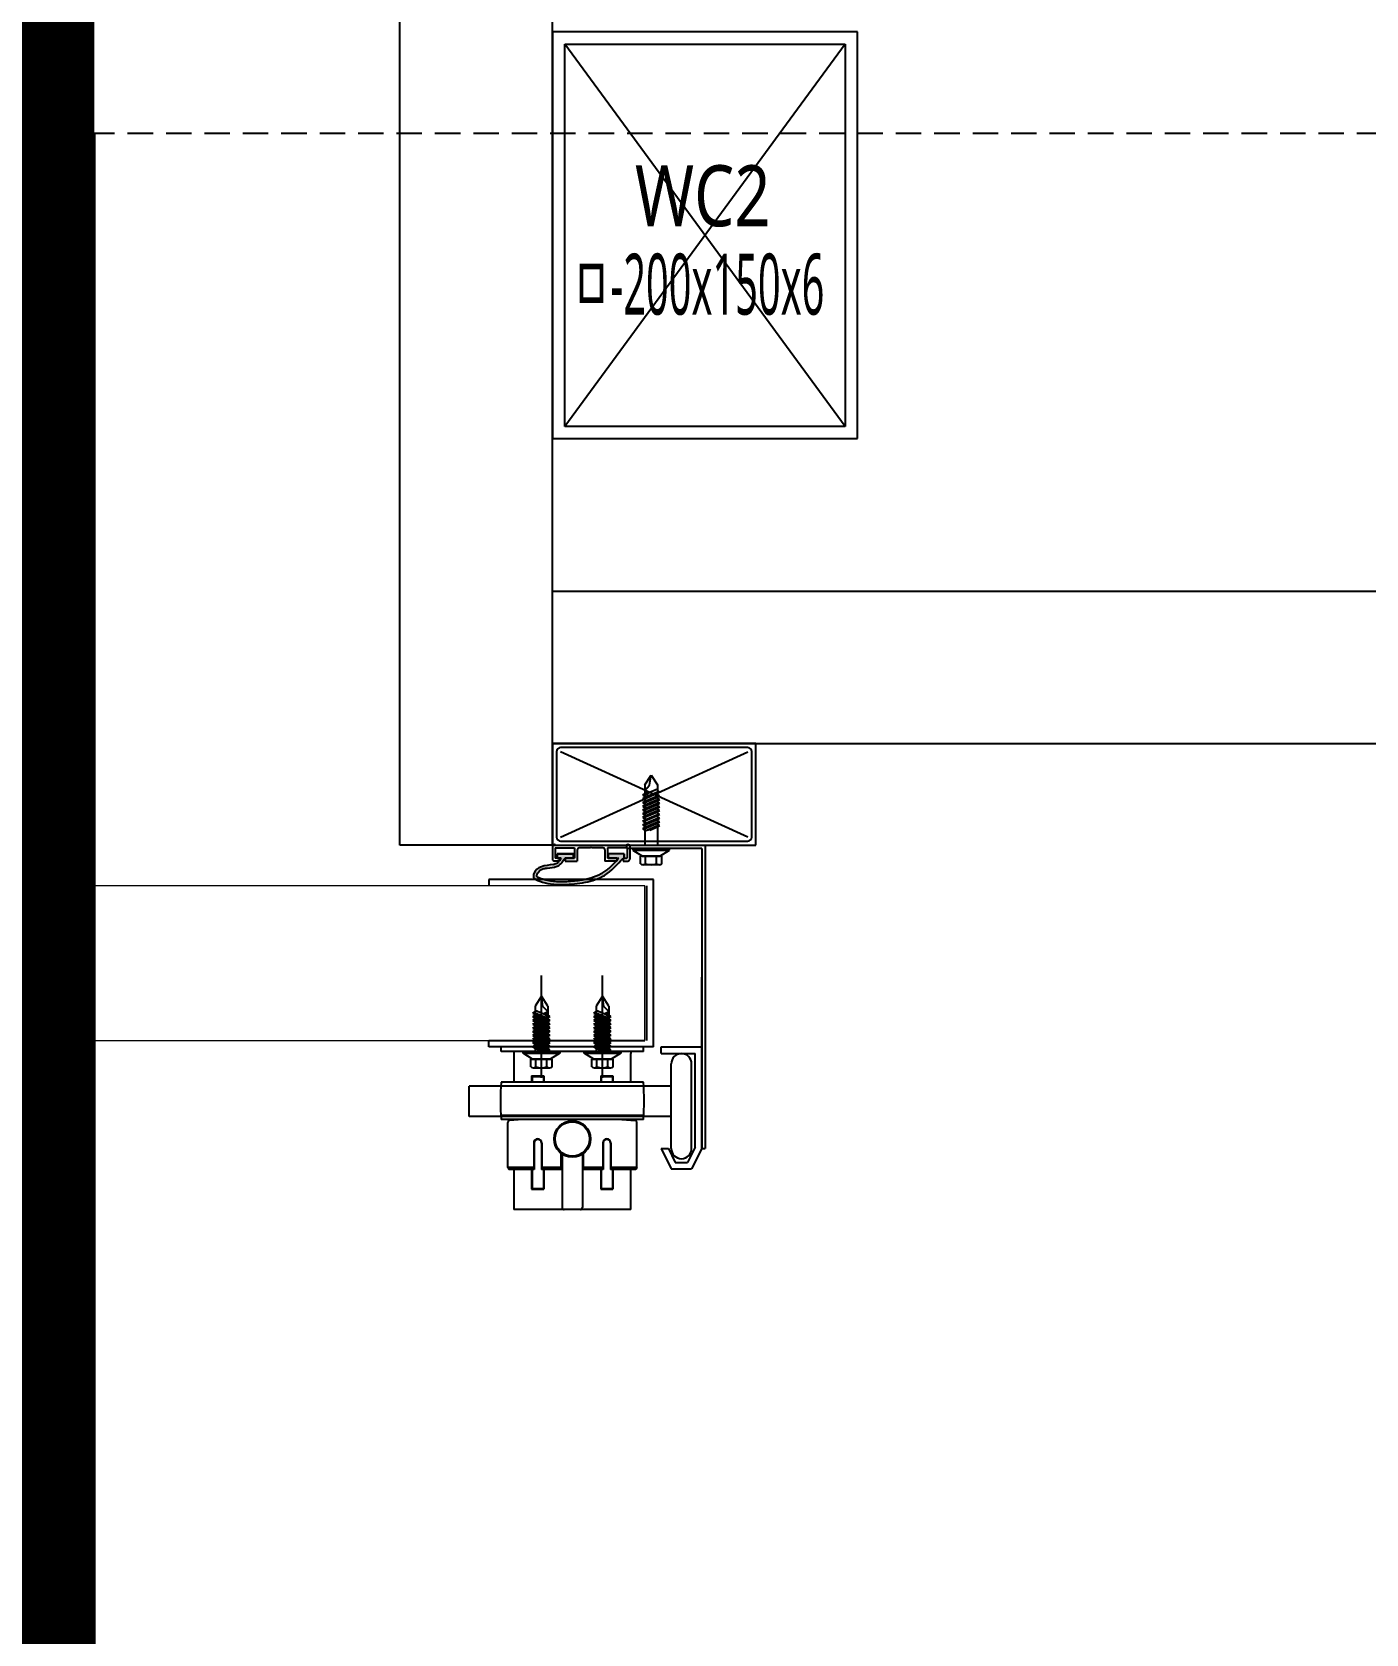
# Model space of a CAD drawing. Header units: millimetres. Extents: x 13515 to 183937, y -33900 to -660.
# Drawn here: x 119410.41 to 119420.67, y -19632.33 to -19620 of the extents above; entities that cross this region are included whole.
import ezdxf
from ezdxf.enums import TextEntityAlignment as Align

# ---------------------------------------------------------------- set-up
doc = ezdxf.new("R2010")
doc.units = ezdxf.units.MM
doc.header["$LTSCALE"] = 100
doc.header["$MEASUREMENT"] = 0
doc.header["$PDSIZE"] = -10
doc.linetypes.add('HIDDEN', pattern=[2, 1, -1])
doc.linetypes.add('HIDDEN2', pattern=[0.1875, 0.125, -0.0625])
doc.layers.get('0').update_dxf_attribs({"linetype": 'CONTINUOUS'})
doc.layers.get('Defpoints').update_dxf_attribs({"color": 171, "linetype": 'CONTINUOUS'})
for name, color, linetype in [('A0-000 XR 평면도$0$도크레벨러', 8, 'CONTINUOUS'), ('ELE9', 9, 'CONTINUOUS'), ('h COLUMN', 252, 'CONTINUOUS'), ('LED', 7, 'CONTINUOUS')]:
    doc.layers.add(name, color=color, linetype=linetype)
doc.styles.add('TE', font='malgun_0.ttf')

# ---------------------------------------------------------------- blocks, each defined once
blk = doc.blocks.new('*U142')
at = {"color": 0, "linetype": 'ByBlock'}
for p, q in [((100, 75), (-100, 75)), ((-100, 75), (-100, -75)), ((100, -75), (100, 75)), ((-94, 69), (94, 69)), ((-94, -69), (-94, 69)), ((94, 69), (94, -69)), ((94, -69), (-94, -69)), ((-100, -75), (100, -75))]:
    blk.add_line(p, q, dxfattribs=at)
at = {"layer": 'Defpoints'}
blk.add_point((0, 0), dxfattribs=at)
blk = doc.blocks.new('WC2')
at = {"layer": 'h COLUMN', "ltscale": 0.1}
for p, q in [((69, -94), (-69, 94)), ((69, 94), (-69, -94))]:
    blk.add_line(p, q, dxfattribs=at)
at = {"layer": 'h COLUMN', "ltscale": 0.1, "rotation": 90}
blk.add_blockref('*U142', (0, 0), dxfattribs=at)
at = {"layer": 'Defpoints', "style": 'TE'}
for s, width, p in [('WC2', 0.8, (-34.44, 19.44)), ('ㅁ-200x150x6', 0.5, (-65.31, -24.04))]:
    blk.add_text(s, height=30, dxfattribs=dict(at, width=width)).set_placement(p, align=Align.MIDDLE_LEFT)
blk = doc.blocks.new('지상1층 WC 배치')
at = {"ltscale": 10000}
blk.add_blockref('WC2', (67500, -26650), dxfattribs=at)
blk = doc.blocks.new('A0-000 XR 평면도$0$A$C38510432')
at = {"layer": 'A0-000 XR 평면도$0$도크레벨러', "ltscale": 0.1}
blk.add_lwpolyline([(0, 2000), (3000, 2000), (3000, 0), (0, 0)], close=True, dxfattribs=at)
blk = doc.blocks.new('FGHJ')
at = {"layer": 'ELE9'}
h = blk.add_hatch(color=256, dxfattribs=at)
h.dxf.hatch_style = 1
edge = h.paths.add_edge_path()
edge.add_line((37048726.37, 39990.04), (37048728.37, 39990.04))
edge.add_spline(control_points=[(37048728.37, 39990.04), (37048728.05, 39989.51), (37048727.73, 39988.98), (37048727.37, 39988.54)], knot_values=[0, 0, 0, 0, 1.802776, 1.802776, 1.802776, 1.802776], degree=3, periodic=0)
edge.add_line((37048727.37, 39988.54), (37048727.09, 39988.32))
edge.add_line((37048727.09, 39988.32), (37048726.62, 39987.6))
edge.add_line((37048726.62, 39987.6), (37048725.74, 39987.26))
edge.add_line((37048725.74, 39987.26), (37048724.48, 39986.85))
edge.add_spline(control_points=[(37048724.48, 39986.85), (37048720.29, 39986.36), (37048715.4, 39985.78), (37048714.4, 39979.84), (37048718.66, 39978.31), (37048723.27, 39977.14), (37048731.02, 39976.73), (37048736.65, 39977.58), (37048740.18, 39978.11)], knot_values=[0, 0, 0, 0, 10.510022, 12.30215, 15.888405, 21.408051, 27.790202, 38.523805, 38.523805, 38.523805, 38.523805], degree=3, periodic=0)
edge.add_spline(control_points=[(37048740.18, 39978.11), (37048740.2, 39978.11), (37048743.41, 39978.76), (37048750.94, 39981.1), (37048755.97, 39986.84), (37048758.77, 39990.04)], knot_values=[81.368069, 81.368069, 81.368069, 81.368069, 81.427954, 91.382666, 103.911951, 103.911951, 103.911951, 103.911951], degree=3, periodic=0)
edge.add_line((37048758.77, 39990.04), (37048759.37, 39990.04))
edge.add_line((37048759.37, 39990.04), (37048759.37, 39992.04))
edge.add_line((37048759.37, 39992.04), (37048751.37, 39992.04))
edge.add_line((37048751.37, 39992.04), (37048751.37, 39990.04))
edge.add_line((37048751.37, 39990.04), (37048756.77, 39990.04))
edge.add_spline(control_points=[(37048756.77, 39990.04), (37048756.44, 39989.66), (37048756.1, 39989.28), (37048755.77, 39988.91)], knot_values=[101.110526, 101.110526, 101.110526, 101.110526, 102.614786, 102.614786, 102.614786, 102.614786], degree=3, periodic=0)
edge.add_line((37048755.77, 39988.91), (37048755.77, 39988.54))
edge.add_line((37048755.77, 39988.54), (37048755.43, 39988.54))
edge.add_spline(control_points=[(37048755.43, 39988.54), (37048755.33, 39988.43), (37048755.23, 39988.32), (37048754.04, 39987.04), (37048752.93, 39985.92), (37048751.18, 39984.43), (37048750.58, 39983.96), (37048749.34, 39983.1), (37048748.71, 39982.7), (37048746.45, 39981.49), (37048744.7, 39980.83), (37048742.01, 39980.06), (37048741.11, 39979.83), (37048740.11, 39979.62), (37048740.01, 39979.6), (37048739.91, 39979.58)], knot_values=[81.408921, 81.408921, 81.408921, 81.408921, 81.846453, 81.846453, 86.724969, 86.724969, 89.164228, 89.164228, 91.603486, 91.603486, 97.394899, 97.394899, 100.290605, 100.290605, 100.605478, 100.605478, 100.605478, 100.605478], degree=3, periodic=0)
edge.add_spline(control_points=[(37048739.91, 39979.58), (37048739.11, 39979.42), (37048738.32, 39979.28), (37048736.36, 39978.98), (37048735.19, 39978.85), (37048733.4, 39978.69), (37048732.79, 39978.65), (37048732.17, 39978.61)], knot_values=[72.981686, 72.981686, 72.981686, 72.981686, 75.56252, 75.56252, 79.405214, 79.405214, 81.408921, 81.408921, 81.408921, 81.408921], degree=3, periodic=0)
edge.add_spline(control_points=[(37048732.17, 39978.61), (37048731.35, 39978.54), (37048730.53, 39978.5), (37048729.63, 39978.47), (37048729.54, 39978.47), (37048729.46, 39978.47)], knot_values=[24.457688, 24.457688, 24.457688, 24.457688, 26.980257, 26.980257, 27.239597, 27.239597, 27.239597, 27.239597], degree=3, periodic=0)
edge.add_spline(control_points=[(37048729.46, 39978.47), (37048728.58, 39978.45), (37048727.7, 39978.46), (37048725.78, 39978.55), (37048724.76, 39978.64), (37048722.78, 39978.91), (37048721.85, 39979.1), (37048720.39, 39979.46), (37048719.89, 39979.6), (37048719.11, 39979.83), (37048718.85, 39979.91), (37048718.3, 39980.08), (37048718.02, 39980.17), (37048717.49, 39980.35), (37048717.23, 39980.45), (37048716.79, 39980.64), (37048716.61, 39980.74), (37048716.35, 39980.92), (37048716.28, 39981), (37048716.23, 39981.06), (37048716.22, 39981.07), (37048716.22, 39981.09), (37048716.21, 39981.09), (37048716.2, 39981.17), (37048716.19, 39981.26), (37048716.22, 39981.5), (37048716.25, 39981.63), (37048716.33, 39981.89), (37048716.38, 39982.01), (37048716.54, 39982.3), (37048716.67, 39982.46), (37048717, 39982.75), (37048717.22, 39982.89), (37048717.57, 39983.79), (37048718.2, 39983.95), (37048718.96, 39984.36), (37048719.63, 39984.69), (37048720.67, 39984.8), (37048721.23, 39984.94), (37048725.02, 39985.43)], knot_values=[0, 0, 0, 0, 2.699013, 2.699013, 5.918469, 5.918469, 9.137924, 9.137924, 10.747652, 10.747652, 11.552515, 11.552515, 12.357379, 12.357379, 13.187027, 13.187027, 14.016674, 14.016674, 14.846322, 14.846322, 15.271824, 15.271824, 15.697327, 15.697327, 16.368626, 16.368626, 17.039926, 17.039926, 17.711225, 17.711225, 18.939482, 18.939482, 20.167739, 20.167739, 21.883718, 21.883718, 23.599698, 23.599698, 24.457688, 24.457688, 24.457688, 24.457688], degree=3, periodic=0)
edge.add_spline(control_points=[(37048725.02, 39985.43), (37048725.6, 39985.55), (37048726.17, 39985.76), (37048727.07, 39986.25), (37048727.42, 39986.49), (37048727.91, 39986.92), (37048728.06, 39987.07), (37048728.36, 39987.39), (37048728.51, 39987.56), (37048728.88, 39988.04), (37048729.09, 39988.36), (37048729.41, 39988.87), (37048729.53, 39989.07), (37048730.37, 39990.04)], knot_values=[0, 0, 0, 0, 1.654202, 1.654202, 2.776859, 2.776859, 3.338188, 3.338188, 3.899517, 3.899517, 4.888564, 4.888564, 5.545615, 5.545615, 5.545615, 5.545615], degree=3, periodic=0)
edge.add_line((37048730.37, 39990.04), (37048734.37, 39990.04))
edge.add_line((37048734.37, 39990.04), (37048734.37, 39992.04))
edge.add_line((37048734.37, 39992.04), (37048726.37, 39992.04))
edge.add_line((37048726.37, 39992.04), (37048726.37, 39990.04))
for p, q in [((37048649.07, 39996.34), (37048649.07, 40471.34)), ((37048724.07, 39996.34), (37048724.07, 40471.34)), ((37048724.07, 40121.34), (37049674.07, 40121.34)), ((37048824.07, 40046.34), (37048724.07, 40046.34)), ((37048724.07, 40046.34), (37048724.07, 39996.34)), ((37048724.07, 40046.34), (37049674.07, 40046.34)), ((37048820.07, 40044.34), (37048728.07, 40044.34)), ((37048824.07, 39996.34), (37048824.07, 40046.34)), ((37048726.07, 40042.34), (37048726.07, 40000.34)), ((37048728.07, 40000.34), (37048820.07, 40042.34)), ((37048820.07, 40000.34), (37048728.07, 40042.34)), ((37048822.07, 40000.34), (37048822.07, 40042.34)), ((37048769.42, 40025.98), (37048772.57, 40030.78)), ((37048771.84, 40025.81), (37048772.57, 40030.78)), ((37048772.57, 40030.78), (37048775.72, 40025.98)), ((37048776.72, 40022.51), (37048768.42, 40019.09)), ((37048776.72, 40022.51), (37048768.42, 40019.09)), ((37048771.43, 40022.17), (37048768.42, 40020.93)), ((37048771.43, 40022.17), (37048768.42, 40020.93)), ((37048768.42, 40020.93), (37048769.42, 40021.73)), ((37048769.42, 40020.93), (37048768.42, 40020.93)), ((37048769.42, 40020.53), (37048768.42, 40020.93)), ((37048768.42, 40020.93), (37048769.42, 40020.12)), ((37048776.72, 40020.68), (37048768.42, 40017.26)), ((37048776.72, 40020.68), (37048768.42, 40017.26)), ((37048768.42, 40019.09), (37048769.42, 40019.9)), ((37048769.42, 40025.98), (37048769.42, 40021.73)), ((37048769.42, 40023.31), (37048771.84, 40025.81)), ((37048771.43, 40022.14), (37048769.42, 40023.31)), ((37048769.42, 40019.9), (37048775.72, 40022.51)), ((37048769.42, 40021.73), (37048770.43, 40022.17)), ((37048775.72, 40021.71), (37048769.42, 40019.09)), ((37048770.43, 40021.36), (37048769.42, 40020.93)), ((37048769.42, 40020.93), (37048769.42, 40019.9)), ((37048769.42, 40018.07), (37048775.72, 40020.68)), ((37048775.72, 40019.88), (37048769.42, 40017.26)), ((37048770.43, 40022.17), (37048771.43, 40022.17)), ((37048771.43, 40022.17), (37048770.43, 40021.36)), ((37048775.72, 40023.94), (37048771.43, 40022.14)), ((37048775.72, 40025.98), (37048775.72, 40022.51)), ((37048776.72, 40022.51), (37048775.72, 40023.32)), ((37048775.72, 40022.91), (37048776.72, 40022.51)), ((37048775.72, 40022.51), (37048776.72, 40022.51)), ((37048776.72, 40022.51), (37048775.72, 40021.71)), ((37048775.72, 40021.71), (37048775.72, 40020.68)), ((37048776.72, 40020.68), (37048775.72, 40021.48)), ((37048775.72, 40021.08), (37048776.72, 40020.68)), ((37048775.72, 40020.68), (37048776.72, 40020.68)), ((37048776.72, 40020.68), (37048775.72, 40019.88)), ((37048775.72, 40019.88), (37048775.72, 40018.85)), ((37048769.42, 40018.69), (37048768.42, 40019.09)), ((37048768.42, 40019.09), (37048769.42, 40018.29)), ((37048769.42, 40019.09), (37048768.42, 40019.09)), ((37048776.72, 40018.85), (37048768.42, 40015.43)), ((37048776.72, 40018.85), (37048768.42, 40015.43)), ((37048768.42, 40017.26), (37048769.42, 40018.07)), ((37048769.42, 40016.86), (37048768.42, 40017.26)), ((37048768.42, 40017.26), (37048769.42, 40016.46)), ((37048769.42, 40017.26), (37048768.42, 40017.26)), ((37048776.72, 40017.01), (37048768.42, 40013.6)), ((37048776.72, 40017.01), (37048768.42, 40013.6)), ((37048768.42, 40015.43), (37048769.42, 40016.23)), ((37048769.42, 40015.43), (37048768.42, 40015.43)), ((37048769.42, 40015.03), (37048768.42, 40015.43)), ((37048768.42, 40015.43), (37048769.42, 40014.62)), ((37048776.72, 40015.18), (37048768.42, 40011.76)), ((37048776.72, 40015.18), (37048768.42, 40011.76)), ((37048768.42, 40013.6), (37048769.42, 40014.4)), ((37048769.42, 40013.19), (37048768.42, 40013.6)), ((37048768.42, 40013.6), (37048769.42, 40012.79)), ((37048769.42, 40013.6), (37048768.42, 40013.6)), ((37048776.72, 40013.35), (37048768.42, 40009.93)), ((37048776.72, 40013.35), (37048768.42, 40009.93)), ((37048768.42, 40011.76), (37048769.42, 40012.57)), ((37048769.42, 40019.09), (37048769.42, 40018.07)), ((37048769.42, 40016.23), (37048775.72, 40018.85)), ((37048775.72, 40018.04), (37048769.42, 40015.43)), ((37048769.42, 40017.26), (37048769.42, 40016.23)), ((37048769.42, 40014.4), (37048775.72, 40017.01)), ((37048775.72, 40016.21), (37048769.42, 40013.6)), ((37048769.42, 40015.43), (37048769.42, 40014.4)), ((37048769.42, 40012.57), (37048775.72, 40015.18)), ((37048775.72, 40014.38), (37048769.42, 40011.76)), ((37048769.42, 40013.6), (37048769.42, 40012.57)), ((37048769.42, 40010.73), (37048775.72, 40013.35)), ((37048775.72, 40012.54), (37048769.42, 40009.93)), ((37048776.72, 40018.85), (37048775.72, 40019.65)), ((37048775.72, 40019.25), (37048776.72, 40018.85)), ((37048775.72, 40018.85), (37048776.72, 40018.85)), ((37048776.72, 40018.85), (37048775.72, 40018.04)), ((37048775.72, 40018.04), (37048775.72, 40017.01)), ((37048776.72, 40017.01), (37048775.72, 40017.82)), ((37048775.72, 40017.42), (37048776.72, 40017.01)), ((37048775.72, 40017.01), (37048776.72, 40017.01)), ((37048776.72, 40017.01), (37048775.72, 40016.21)), ((37048775.72, 40016.21), (37048775.72, 40015.18)), ((37048776.72, 40015.18), (37048775.72, 40015.98)), ((37048775.72, 40015.58), (37048776.72, 40015.18)), ((37048775.72, 40015.18), (37048776.72, 40015.18)), ((37048776.72, 40015.18), (37048775.72, 40014.38)), ((37048775.72, 40014.38), (37048775.72, 40013.35)), ((37048776.72, 40013.35), (37048775.72, 40014.15)), ((37048775.72, 40013.75), (37048776.72, 40013.35)), ((37048775.72, 40013.35), (37048776.72, 40013.35)), ((37048776.72, 40013.35), (37048775.72, 40012.54)), ((37048775.72, 40012.54), (37048775.72, 40011.51)), ((37048776.72, 40011.51), (37048775.72, 40012.32)), ((37048775.72, 40011.92), (37048776.72, 40011.51)), ((37048769.42, 40011.36), (37048768.42, 40011.76)), ((37048768.42, 40011.76), (37048769.42, 40010.96)), ((37048769.42, 40011.76), (37048768.42, 40011.76)), ((37048776.72, 40011.51), (37048768.42, 40008.1)), ((37048776.72, 40011.51), (37048768.42, 40008.1)), ((37048768.42, 40009.93), (37048769.42, 40010.73)), ((37048769.42, 40009.53), (37048768.42, 40009.93)), ((37048768.42, 40009.93), (37048769.42, 40009.13)), ((37048769.42, 40009.93), (37048768.42, 40009.93)), ((37048776.72, 40009.68), (37048768.42, 40006.26)), ((37048776.72, 40009.68), (37048768.42, 40006.26)), ((37048768.42, 40008.1), (37048769.42, 40008.9)), ((37048769.42, 40007.69), (37048768.42, 40008.1)), ((37048768.42, 40008.1), (37048769.42, 40007.29)), ((37048769.42, 40008.1), (37048768.42, 40008.1)), ((37048776.72, 40007.85), (37048768.42, 40004.43)), ((37048776.72, 40007.85), (37048768.42, 40004.43)), ((37048768.42, 40006.26), (37048769.42, 40007.07)), ((37048769.42, 40005.86), (37048768.42, 40006.26)), ((37048768.42, 40006.26), (37048769.42, 40005.46)), ((37048769.42, 40006.26), (37048768.42, 40006.26)), ((37048768.42, 40004.43), (37048769.42, 40005.23)), ((37048769.42, 40004.03), (37048768.42, 40004.43)), ((37048768.42, 40004.43), (37048769.42, 40003.63)), ((37048769.42, 40004.43), (37048768.42, 40004.43)), ((37048769.42, 40011.76), (37048769.42, 40010.73)), ((37048769.42, 40008.9), (37048775.72, 40011.51)), ((37048775.72, 40010.71), (37048769.42, 40008.1)), ((37048769.42, 40009.93), (37048769.42, 40008.9)), ((37048769.42, 40007.07), (37048775.72, 40009.68)), ((37048775.72, 40008.88), (37048769.42, 40006.26)), ((37048769.42, 40008.1), (37048769.42, 40007.07)), ((37048769.42, 40005.23), (37048775.72, 40007.85)), ((37048775.72, 40007.04), (37048769.42, 40004.43)), ((37048769.42, 40006.26), (37048769.42, 40005.23)), ((37048769.42, 40004.43), (37048769.42, 39996.34)), ((37048769.93, 40003.62), (37048775.72, 40006.02)), ((37048776.72, 40006.02), (37048770.81, 40003.62)), ((37048775.72, 40005.21), (37048771.87, 40003.62)), ((37048775.72, 40011.51), (37048776.72, 40011.51)), ((37048776.72, 40011.51), (37048775.72, 40010.71)), ((37048775.72, 40010.71), (37048775.72, 40009.68)), ((37048776.72, 40009.68), (37048775.72, 40010.49)), ((37048775.72, 40010.08), (37048776.72, 40009.68)), ((37048775.72, 40009.68), (37048776.72, 40009.68)), ((37048776.72, 40009.68), (37048775.72, 40008.88)), ((37048775.72, 40008.88), (37048775.72, 40007.85)), ((37048776.72, 40007.85), (37048775.72, 40008.65)), ((37048775.72, 40008.25), (37048776.72, 40007.85)), ((37048775.72, 40007.85), (37048776.72, 40007.85)), ((37048776.72, 40007.85), (37048775.72, 40007.04)), ((37048775.72, 40007.04), (37048775.72, 40006.02)), ((37048776.72, 40006.02), (37048775.72, 40006.82)), ((37048775.72, 40006.42), (37048776.72, 40006.02)), ((37048775.72, 40006.02), (37048776.72, 40006.02)), ((37048776.72, 40006.02), (37048775.72, 40005.21)), ((37048775.72, 40005.21), (37048775.72, 39996.34)), ((37048724.07, 39996.34), (37048649.07, 39996.34)), ((37048724.07, 39996.34), (37048724.07, 39989.54)), ((37048724.07, 39996.34), (37048724.51, 39996.34)), ((37048724.07, 39996.34), (37048824.07, 39996.34)), ((37048725.63, 39996.34), (37048760.51, 39996.34)), ((37048728.07, 39998.34), (37048820.07, 39998.34)), ((37048751.11, 39996.34), (37048799.07, 39996.34)), ((37048760.57, 39994.74), (37048760.57, 39996.34)), ((37048762.07, 39996.34), (37048761.63, 39996.34)), ((37048762.07, 39996.34), (37048762.07, 39989.54)), ((37048799.07, 39996.34), (37048799.07, 39847.14)), ((37048727.37, 39988.54), (37048725.07, 39988.54)), ((37048725.37, 39995.04), (37048725.37, 39990.04)), ((37048725.37, 39995.04), (37048734.97, 39995.04)), ((37048727.37, 39990.04), (37048725.37, 39990.04)), ((37048726.37, 39992.04), (37048734.37, 39992.04)), ((37048726.37, 39992.04), (37048726.37, 39990.04)), ((37048726.37, 39992.04), (37048726.37, 39990.04)), ((37048734.37, 39992.04), (37048726.37, 39992.04)), ((37048726.37, 39992.04), (37048726.37, 39990.04)), ((37048734.37, 39992.04), (37048726.37, 39992.04)), ((37048728.37, 39990.04), (37048726.37, 39990.04)), ((37048726.37, 39990.04), (37048728.37, 39990.04)), ((37048726.37, 39990.04), (37048728.37, 39990.04)), ((37048726.62, 39987.6), (37048727.09, 39988.32)), ((37048727.09, 39988.32), (37048727.37, 39988.54)), ((37048727.37, 39990.04), (37048727.37, 39988.54)), ((37048730.37, 39990.04), (37048734.97, 39990.04)), ((37048730.37, 39990.04), (37048730.37, 39988.54)), ((37048734.37, 39990.04), (37048730.37, 39990.04)), ((37048730.37, 39990.04), (37048734.37, 39990.04)), ((37048730.37, 39990.04), (37048734.37, 39990.04)), ((37048730.37, 39988.54), (37048736.27, 39988.54)), ((37048734.37, 39992.04), (37048734.37, 39990.04)), ((37048734.37, 39990.04), (37048734.37, 39992.04)), ((37048734.37, 39990.04), (37048734.37, 39992.04)), ((37048734.97, 39995.04), (37048734.97, 39990.04)), ((37048736.27, 39994.04), (37048736.27, 39988.54)), ((37048742.57, 39995.04), (37048737.27, 39995.04)), ((37048743.07, 39995.34), (37048742.57, 39995.04)), ((37048743.57, 39995.04), (37048743.07, 39995.34)), ((37048748.87, 39995.04), (37048743.57, 39995.04)), ((37048749.87, 39994.04), (37048749.87, 39988.54)), ((37048755.77, 39988.54), (37048749.87, 39988.54)), ((37048751.17, 39995.04), (37048751.17, 39990.04)), ((37048760.77, 39995.04), (37048751.17, 39995.04)), ((37048755.77, 39990.04), (37048751.17, 39990.04)), ((37048759.37, 39992.04), (37048751.37, 39992.04)), ((37048751.37, 39992.04), (37048751.37, 39990.04)), ((37048759.37, 39992.04), (37048751.37, 39992.04)), ((37048751.37, 39992.04), (37048751.37, 39990.04)), ((37048759.37, 39992.04), (37048751.37, 39992.04)), ((37048751.37, 39992.04), (37048751.37, 39990.04)), ((37048751.37, 39990.04), (37048756.77, 39990.04)), ((37048751.37, 39990.04), (37048756.77, 39990.04)), ((37048751.37, 39990.04), (37048756.77, 39990.04)), ((37048755.77, 39988.54), (37048755.43, 39988.54)), ((37048755.77, 39988.54), (37048755.43, 39988.54)), ((37048755.77, 39990.04), (37048755.77, 39988.54)), ((37048755.77, 39988.91), (37048755.77, 39988.54)), ((37048755.77, 39988.91), (37048755.77, 39988.54)), ((37048758.77, 39990.04), (37048760.77, 39990.04)), ((37048758.77, 39990.04), (37048758.77, 39988.54)), ((37048758.77, 39990.04), (37048759.37, 39990.04)), ((37048758.77, 39990.04), (37048759.37, 39990.04)), ((37048758.77, 39990.04), (37048759.37, 39990.04)), ((37048758.77, 39988.54), (37048761.07, 39988.54)), ((37048759.37, 39992.04), (37048759.37, 39990.04)), ((37048759.37, 39990.04), (37048759.37, 39992.04)), ((37048759.37, 39990.04), (37048759.37, 39992.04)), ((37048797.47, 39994.74), (37048760.57, 39994.74)), ((37048760.77, 39995.04), (37048760.77, 39990.04)), ((37048781.57, 39994.74), (37048763.57, 39994.74)), ((37048763.57, 39994.74), (37048763.57, 39993.94)), ((37048763.57, 39993.94), (37048781.57, 39993.94)), ((37048781.57, 39993.94), (37048763.57, 39993.94)), ((37048763.57, 39993.94), (37048768.27, 39990.94)), ((37048777.82, 39990.94), (37048767.32, 39990.94)), ((37048767.32, 39987.24), (37048767.32, 39990.94)), ((37048768.27, 39990.94), (37048776.87, 39990.94)), ((37048769.85, 39987.24), (37048769.85, 39990.94)), ((37048775.28, 39987.24), (37048775.28, 39990.94)), ((37048776.87, 39990.94), (37048781.57, 39993.94)), ((37048777.82, 39987.24), (37048777.82, 39990.94)), ((37048781.57, 39993.94), (37048781.57, 39994.74)), ((37048797.47, 39994.74), (37048797.47, 39847.14)), ((37048724.48, 39986.85), (37048725.74, 39987.26)), ((37048725.74, 39987.26), (37048726.62, 39987.6)), ((37048776.64, 39986.74), (37048768.5, 39986.74)), ((37048773.67, 39979.54), (37048692.82, 39979.54)), ((37048692.82, 39979.54), (37048692.82, 39976.34)), ((37048770.47, 39900.34), (37048770.47, 39976.34)), ((37048773.67, 39897.14), (37048773.67, 39979.54)), ((37048718.62, 39881.84), (37048718.62, 39932.19)), ((37048748.62, 39881.84), (37048748.62, 39932.19)), ((37048797.47, 39847.14), (37048797.47, 39931.4)), ((37048718.62, 39922.01), (37048715.47, 39917.21)), ((37048719.35, 39917.03), (37048718.62, 39922.01)), ((37048721.77, 39917.21), (37048718.62, 39922.01)), ((37048748.62, 39922.01), (37048745.47, 39917.21)), ((37048749.35, 39917.03), (37048748.62, 39922.01)), ((37048751.77, 39917.21), (37048748.62, 39922.01)), ((37048714.47, 39913.73), (37048715.47, 39914.54)), ((37048715.47, 39914.14), (37048714.47, 39913.73)), ((37048714.47, 39913.73), (37048722.77, 39910.32)), ((37048714.47, 39913.73), (37048722.77, 39910.32)), ((37048715.47, 39913.73), (37048714.47, 39913.73)), ((37048714.47, 39913.73), (37048715.47, 39912.93)), ((37048714.47, 39911.9), (37048715.47, 39912.7)), ((37048715.47, 39912.3), (37048714.47, 39911.9)), ((37048714.47, 39911.9), (37048722.77, 39908.48)), ((37048714.47, 39911.9), (37048722.77, 39908.48)), ((37048715.47, 39911.9), (37048714.47, 39911.9)), ((37048714.47, 39911.9), (37048715.47, 39911.1)), ((37048714.47, 39910.07), (37048715.47, 39910.87)), ((37048715.47, 39910.47), (37048714.47, 39910.07)), ((37048714.47, 39910.07), (37048722.77, 39906.65)), ((37048714.47, 39910.07), (37048722.77, 39906.65)), ((37048715.47, 39910.07), (37048714.47, 39910.07)), ((37048714.47, 39910.07), (37048715.47, 39909.26)), ((37048715.47, 39917.21), (37048715.47, 39913.73)), ((37048715.47, 39915.16), (37048719.76, 39913.36)), ((37048721.77, 39911.12), (37048715.47, 39913.73)), ((37048715.47, 39912.93), (37048715.47, 39911.9)), ((37048715.47, 39912.93), (37048721.77, 39910.32)), ((37048721.77, 39909.29), (37048715.47, 39911.9)), ((37048715.47, 39911.1), (37048715.47, 39910.07)), ((37048715.47, 39911.1), (37048721.77, 39908.48)), ((37048721.77, 39907.45), (37048715.47, 39910.07)), ((37048721.77, 39914.53), (37048719.35, 39917.03)), ((37048719.76, 39913.36), (37048721.77, 39914.53)), ((37048719.76, 39913.39), (37048722.77, 39912.15)), ((37048719.76, 39913.39), (37048722.77, 39912.15)), ((37048720.76, 39913.39), (37048719.76, 39913.39)), ((37048719.76, 39913.39), (37048720.76, 39912.58)), ((37048721.77, 39912.95), (37048720.76, 39913.39)), ((37048720.76, 39912.58), (37048721.77, 39912.15)), ((37048721.77, 39917.21), (37048721.77, 39912.95)), ((37048722.77, 39912.15), (37048721.77, 39912.95)), ((37048721.77, 39912.15), (37048721.77, 39911.12)), ((37048721.77, 39911.75), (37048722.77, 39912.15)), ((37048722.77, 39912.15), (37048721.77, 39911.35)), ((37048721.77, 39912.15), (37048722.77, 39912.15)), ((37048722.77, 39910.32), (37048721.77, 39911.12)), ((37048721.77, 39910.32), (37048721.77, 39909.29)), ((37048721.77, 39909.91), (37048722.77, 39910.32)), ((37048722.77, 39910.32), (37048721.77, 39909.51)), ((37048721.77, 39910.32), (37048722.77, 39910.32)), ((37048744.47, 39913.73), (37048745.47, 39914.54)), ((37048745.47, 39914.14), (37048744.47, 39913.73)), ((37048744.47, 39913.73), (37048752.77, 39910.32)), ((37048744.47, 39913.73), (37048752.77, 39910.32)), ((37048745.47, 39913.73), (37048744.47, 39913.73)), ((37048744.47, 39913.73), (37048745.47, 39912.93)), ((37048744.47, 39911.9), (37048745.47, 39912.7)), ((37048745.47, 39912.3), (37048744.47, 39911.9)), ((37048744.47, 39911.9), (37048752.77, 39908.48)), ((37048744.47, 39911.9), (37048752.77, 39908.48)), ((37048745.47, 39911.9), (37048744.47, 39911.9)), ((37048744.47, 39911.9), (37048745.47, 39911.1)), ((37048744.47, 39910.07), (37048745.47, 39910.87)), ((37048745.47, 39910.47), (37048744.47, 39910.07)), ((37048744.47, 39910.07), (37048752.77, 39906.65)), ((37048744.47, 39910.07), (37048752.77, 39906.65)), ((37048745.47, 39910.07), (37048744.47, 39910.07)), ((37048744.47, 39910.07), (37048745.47, 39909.26)), ((37048745.47, 39917.21), (37048745.47, 39913.73)), ((37048745.47, 39915.16), (37048749.76, 39913.36)), ((37048751.77, 39911.12), (37048745.47, 39913.73)), ((37048745.47, 39912.93), (37048745.47, 39911.9)), ((37048745.47, 39912.93), (37048751.77, 39910.32)), ((37048751.77, 39909.29), (37048745.47, 39911.9)), ((37048745.47, 39911.1), (37048745.47, 39910.07)), ((37048745.47, 39911.1), (37048751.77, 39908.48)), ((37048751.77, 39907.45), (37048745.47, 39910.07)), ((37048751.77, 39914.53), (37048749.35, 39917.03)), ((37048749.76, 39913.36), (37048751.77, 39914.53)), ((37048749.76, 39913.39), (37048752.77, 39912.15)), ((37048749.76, 39913.39), (37048752.77, 39912.15)), ((37048750.76, 39913.39), (37048749.76, 39913.39)), ((37048749.76, 39913.39), (37048750.76, 39912.58)), ((37048751.77, 39912.95), (37048750.76, 39913.39)), ((37048750.76, 39912.58), (37048751.77, 39912.15)), ((37048751.77, 39917.21), (37048751.77, 39912.95)), ((37048752.77, 39912.15), (37048751.77, 39912.95)), ((37048751.77, 39912.15), (37048751.77, 39911.12)), ((37048751.77, 39911.75), (37048752.77, 39912.15)), ((37048752.77, 39912.15), (37048751.77, 39911.35)), ((37048751.77, 39912.15), (37048752.77, 39912.15)), ((37048752.77, 39910.32), (37048751.77, 39911.12)), ((37048751.77, 39910.32), (37048751.77, 39909.29)), ((37048751.77, 39909.91), (37048752.77, 39910.32)), ((37048752.77, 39910.32), (37048751.77, 39909.51)), ((37048751.77, 39910.32), (37048752.77, 39910.32)), ((37048714.47, 39908.23), (37048715.47, 39909.04)), ((37048715.47, 39908.64), (37048714.47, 39908.23)), ((37048714.47, 39908.23), (37048722.77, 39904.82)), ((37048714.47, 39908.23), (37048722.77, 39904.82)), ((37048715.47, 39908.23), (37048714.47, 39908.23)), ((37048714.47, 39908.23), (37048715.47, 39907.43)), ((37048714.47, 39906.4), (37048715.47, 39907.21)), ((37048715.47, 39906.8), (37048714.47, 39906.4)), ((37048714.47, 39906.4), (37048722.77, 39902.98)), ((37048714.47, 39906.4), (37048722.77, 39902.98)), ((37048715.47, 39906.4), (37048714.47, 39906.4)), ((37048714.47, 39906.4), (37048715.47, 39905.6)), ((37048714.47, 39904.57), (37048715.47, 39905.37)), ((37048715.47, 39904.97), (37048714.47, 39904.57)), ((37048714.47, 39904.57), (37048722.77, 39901.15)), ((37048714.47, 39904.57), (37048722.77, 39901.15)), ((37048715.47, 39904.57), (37048714.47, 39904.57)), ((37048714.47, 39904.57), (37048715.47, 39903.76)), ((37048714.47, 39902.74), (37048715.47, 39903.54)), ((37048715.47, 39903.14), (37048714.47, 39902.74)), ((37048714.47, 39902.74), (37048722.77, 39899.32)), ((37048714.47, 39902.74), (37048722.77, 39899.32)), ((37048715.47, 39902.74), (37048714.47, 39902.74)), ((37048714.47, 39902.74), (37048715.47, 39901.93)), ((37048714.47, 39900.9), (37048715.47, 39901.71)), ((37048715.47, 39909.26), (37048715.47, 39908.23)), ((37048715.47, 39909.26), (37048721.77, 39906.65)), ((37048721.77, 39905.62), (37048715.47, 39908.23)), ((37048715.47, 39907.43), (37048715.47, 39906.4)), ((37048715.47, 39907.43), (37048721.77, 39904.82)), ((37048721.77, 39903.79), (37048715.47, 39906.4)), ((37048715.47, 39905.6), (37048715.47, 39904.57)), ((37048715.47, 39905.6), (37048721.77, 39902.98)), ((37048721.77, 39901.96), (37048715.47, 39904.57)), ((37048715.47, 39903.76), (37048715.47, 39902.74)), ((37048715.47, 39903.76), (37048721.77, 39901.15)), ((37048721.77, 39900.12), (37048715.47, 39902.74)), ((37048715.47, 39901.93), (37048715.47, 39900.9)), ((37048715.47, 39901.93), (37048721.77, 39899.32)), ((37048722.77, 39908.48), (37048721.77, 39909.29)), ((37048721.77, 39908.48), (37048721.77, 39907.45)), ((37048721.77, 39908.08), (37048722.77, 39908.48)), ((37048722.77, 39908.48), (37048721.77, 39907.68)), ((37048721.77, 39908.48), (37048722.77, 39908.48)), ((37048722.77, 39906.65), (37048721.77, 39907.45)), ((37048721.77, 39906.65), (37048721.77, 39905.62)), ((37048721.77, 39906.25), (37048722.77, 39906.65)), ((37048722.77, 39906.65), (37048721.77, 39905.85)), ((37048721.77, 39906.65), (37048722.77, 39906.65)), ((37048722.77, 39904.82), (37048721.77, 39905.62)), ((37048721.77, 39904.82), (37048721.77, 39903.79)), ((37048721.77, 39904.42), (37048722.77, 39904.82)), ((37048722.77, 39904.82), (37048721.77, 39904.01)), ((37048721.77, 39904.82), (37048722.77, 39904.82)), ((37048722.77, 39902.98), (37048721.77, 39903.79)), ((37048721.77, 39902.98), (37048721.77, 39901.96)), ((37048721.77, 39902.58), (37048722.77, 39902.98)), ((37048722.77, 39902.98), (37048721.77, 39902.18)), ((37048721.77, 39902.98), (37048722.77, 39902.98)), ((37048722.77, 39901.15), (37048721.77, 39901.96)), ((37048744.47, 39908.23), (37048745.47, 39909.04)), ((37048745.47, 39908.64), (37048744.47, 39908.23)), ((37048744.47, 39908.23), (37048752.77, 39904.82)), ((37048744.47, 39908.23), (37048752.77, 39904.82)), ((37048745.47, 39908.23), (37048744.47, 39908.23)), ((37048744.47, 39908.23), (37048745.47, 39907.43)), ((37048744.47, 39906.4), (37048745.47, 39907.21)), ((37048745.47, 39906.8), (37048744.47, 39906.4)), ((37048744.47, 39906.4), (37048752.77, 39902.98)), ((37048744.47, 39906.4), (37048752.77, 39902.98)), ((37048745.47, 39906.4), (37048744.47, 39906.4)), ((37048744.47, 39906.4), (37048745.47, 39905.6)), ((37048744.47, 39904.57), (37048745.47, 39905.37)), ((37048745.47, 39904.97), (37048744.47, 39904.57)), ((37048744.47, 39904.57), (37048752.77, 39901.15)), ((37048744.47, 39904.57), (37048752.77, 39901.15)), ((37048745.47, 39904.57), (37048744.47, 39904.57)), ((37048744.47, 39904.57), (37048745.47, 39903.76)), ((37048744.47, 39902.74), (37048745.47, 39903.54)), ((37048745.47, 39903.14), (37048744.47, 39902.74)), ((37048744.47, 39902.74), (37048752.77, 39899.32)), ((37048744.47, 39902.74), (37048752.77, 39899.32)), ((37048745.47, 39902.74), (37048744.47, 39902.74)), ((37048744.47, 39902.74), (37048745.47, 39901.93)), ((37048744.47, 39900.9), (37048745.47, 39901.71)), ((37048745.47, 39909.26), (37048745.47, 39908.23)), ((37048745.47, 39909.26), (37048751.77, 39906.65)), ((37048751.77, 39905.62), (37048745.47, 39908.23)), ((37048745.47, 39907.43), (37048745.47, 39906.4)), ((37048745.47, 39907.43), (37048751.77, 39904.82)), ((37048751.77, 39903.79), (37048745.47, 39906.4)), ((37048745.47, 39905.6), (37048745.47, 39904.57)), ((37048745.47, 39905.6), (37048751.77, 39902.98)), ((37048751.77, 39901.96), (37048745.47, 39904.57)), ((37048745.47, 39903.76), (37048745.47, 39902.74)), ((37048745.47, 39903.76), (37048751.77, 39901.15)), ((37048751.77, 39900.12), (37048745.47, 39902.74)), ((37048745.47, 39901.93), (37048745.47, 39900.9)), ((37048745.47, 39901.93), (37048751.77, 39899.32)), ((37048752.77, 39908.48), (37048751.77, 39909.29)), ((37048751.77, 39908.48), (37048751.77, 39907.45)), ((37048751.77, 39908.08), (37048752.77, 39908.48)), ((37048752.77, 39908.48), (37048751.77, 39907.68)), ((37048751.77, 39908.48), (37048752.77, 39908.48)), ((37048752.77, 39906.65), (37048751.77, 39907.45)), ((37048751.77, 39906.65), (37048751.77, 39905.62)), ((37048751.77, 39906.25), (37048752.77, 39906.65)), ((37048752.77, 39906.65), (37048751.77, 39905.85)), ((37048751.77, 39906.65), (37048752.77, 39906.65)), ((37048752.77, 39904.82), (37048751.77, 39905.62)), ((37048751.77, 39904.82), (37048751.77, 39903.79)), ((37048751.77, 39904.42), (37048752.77, 39904.82)), ((37048752.77, 39904.82), (37048751.77, 39904.01)), ((37048751.77, 39904.82), (37048752.77, 39904.82)), ((37048752.77, 39902.98), (37048751.77, 39903.79)), ((37048751.77, 39902.98), (37048751.77, 39901.96)), ((37048751.77, 39902.58), (37048752.77, 39902.98)), ((37048752.77, 39902.98), (37048751.77, 39902.18)), ((37048751.77, 39902.98), (37048752.77, 39902.98)), ((37048752.77, 39901.15), (37048751.77, 39901.96)), ((37048692.82, 39900.34), (37048769.47, 39900.34)), ((37048692.82, 39897.14), (37048692.82, 39900.34)), ((37048773.67, 39897.14), (37048692.82, 39897.14)), ((37048768.82, 39897.14), (37048698.82, 39897.14)), ((37048698.82, 39894.84), (37048698.82, 39897.14)), ((37048768.82, 39894.84), (37048698.82, 39894.84)), ((37048705.07, 39894.84), (37048705.07, 39879.84)), ((37048705.07, 39894.84), (37048705.07, 39893.84)), ((37048709.62, 39894.04), (37048709.62, 39894.84)), ((37048709.62, 39894.84), (37048727.62, 39894.84)), ((37048714.32, 39891.04), (37048709.62, 39894.04)), ((37048709.62, 39894.04), (37048727.62, 39894.04)), ((37048727.62, 39894.04), (37048709.62, 39894.04)), ((37048715.47, 39901.3), (37048714.47, 39900.9)), ((37048714.47, 39900.9), (37048722.77, 39897.49)), ((37048714.47, 39900.9), (37048722.77, 39897.49)), ((37048715.47, 39900.9), (37048714.47, 39900.9)), ((37048714.47, 39900.9), (37048715.47, 39900.1)), ((37048714.47, 39899.07), (37048715.47, 39899.87)), ((37048715.47, 39899.47), (37048714.47, 39899.07)), ((37048714.47, 39899.07), (37048722.77, 39895.65)), ((37048714.47, 39899.07), (37048722.77, 39895.65)), ((37048715.47, 39899.07), (37048714.47, 39899.07)), ((37048714.47, 39899.07), (37048715.47, 39898.27)), ((37048714.47, 39897.24), (37048715.47, 39898.04)), ((37048715.47, 39897.64), (37048714.47, 39897.24)), ((37048714.47, 39897.24), (37048720.37, 39894.84)), ((37048715.47, 39897.24), (37048714.47, 39897.24)), ((37048714.47, 39897.24), (37048715.47, 39896.43)), ((37048721.77, 39898.29), (37048715.47, 39900.9)), ((37048715.47, 39900.1), (37048715.47, 39899.07)), ((37048715.47, 39900.1), (37048721.77, 39897.49)), ((37048721.77, 39896.46), (37048715.47, 39899.07)), ((37048715.47, 39898.27), (37048715.47, 39897.24)), ((37048715.47, 39898.27), (37048721.77, 39895.65)), ((37048721.25, 39894.84), (37048715.47, 39897.24)), ((37048715.47, 39896.43), (37048715.47, 39894.84)), ((37048715.47, 39896.43), (37048719.31, 39894.84)), ((37048721.77, 39901.15), (37048721.77, 39900.12)), ((37048721.77, 39900.75), (37048722.77, 39901.15)), ((37048722.77, 39901.15), (37048721.77, 39900.35)), ((37048721.77, 39901.15), (37048722.77, 39901.15)), ((37048722.77, 39899.32), (37048721.77, 39900.12)), ((37048721.77, 39899.32), (37048721.77, 39898.29)), ((37048721.77, 39898.92), (37048722.77, 39899.32)), ((37048722.77, 39899.32), (37048721.77, 39898.51)), ((37048721.77, 39899.32), (37048722.77, 39899.32)), ((37048722.77, 39897.49), (37048721.77, 39898.29)), ((37048721.77, 39897.49), (37048721.77, 39896.46)), ((37048721.77, 39897.08), (37048722.77, 39897.49)), ((37048722.77, 39897.49), (37048721.77, 39896.68)), ((37048721.77, 39897.49), (37048722.77, 39897.49)), ((37048722.77, 39895.65), (37048721.77, 39896.46)), ((37048721.77, 39895.65), (37048721.77, 39894.84)), ((37048721.77, 39895.25), (37048722.77, 39895.65)), ((37048722.77, 39895.65), (37048721.77, 39894.85)), ((37048721.77, 39895.65), (37048722.77, 39895.65)), ((37048727.62, 39894.04), (37048722.92, 39891.04)), ((37048727.62, 39894.84), (37048727.62, 39894.04)), ((37048739.62, 39894.04), (37048739.62, 39894.84)), ((37048739.62, 39894.84), (37048757.62, 39894.84)), ((37048744.32, 39891.04), (37048739.62, 39894.04)), ((37048739.62, 39894.04), (37048757.62, 39894.04)), ((37048757.62, 39894.04), (37048739.62, 39894.04)), ((37048745.47, 39901.3), (37048744.47, 39900.9)), ((37048744.47, 39900.9), (37048752.77, 39897.49)), ((37048744.47, 39900.9), (37048752.77, 39897.49)), ((37048745.47, 39900.9), (37048744.47, 39900.9)), ((37048744.47, 39900.9), (37048745.47, 39900.1)), ((37048744.47, 39899.07), (37048745.47, 39899.87)), ((37048745.47, 39899.47), (37048744.47, 39899.07)), ((37048744.47, 39899.07), (37048752.77, 39895.65)), ((37048744.47, 39899.07), (37048752.77, 39895.65)), ((37048745.47, 39899.07), (37048744.47, 39899.07)), ((37048744.47, 39899.07), (37048745.47, 39898.27)), ((37048744.47, 39897.24), (37048745.47, 39898.04)), ((37048745.47, 39897.64), (37048744.47, 39897.24)), ((37048744.47, 39897.24), (37048750.37, 39894.84)), ((37048745.47, 39897.24), (37048744.47, 39897.24)), ((37048744.47, 39897.24), (37048745.47, 39896.43)), ((37048751.77, 39898.29), (37048745.47, 39900.9)), ((37048745.47, 39900.1), (37048745.47, 39899.07)), ((37048745.47, 39900.1), (37048751.77, 39897.49)), ((37048751.77, 39896.46), (37048745.47, 39899.07)), ((37048745.47, 39898.27), (37048745.47, 39897.24)), ((37048745.47, 39898.27), (37048751.77, 39895.65)), ((37048751.25, 39894.84), (37048745.47, 39897.24)), ((37048745.47, 39896.43), (37048745.47, 39894.84)), ((37048745.47, 39896.43), (37048749.31, 39894.84)), ((37048751.77, 39901.15), (37048751.77, 39900.12)), ((37048751.77, 39900.75), (37048752.77, 39901.15)), ((37048752.77, 39901.15), (37048751.77, 39900.35)), ((37048751.77, 39901.15), (37048752.77, 39901.15)), ((37048752.77, 39899.32), (37048751.77, 39900.12)), ((37048751.77, 39899.32), (37048751.77, 39898.29)), ((37048751.77, 39898.92), (37048752.77, 39899.32)), ((37048752.77, 39899.32), (37048751.77, 39898.51)), ((37048751.77, 39899.32), (37048752.77, 39899.32)), ((37048752.77, 39897.49), (37048751.77, 39898.29)), ((37048751.77, 39897.49), (37048751.77, 39896.46)), ((37048751.77, 39897.08), (37048752.77, 39897.49)), ((37048752.77, 39897.49), (37048751.77, 39896.68)), ((37048751.77, 39897.49), (37048752.77, 39897.49)), ((37048752.77, 39895.65), (37048751.77, 39896.46)), ((37048751.77, 39895.65), (37048751.77, 39894.84)), ((37048751.77, 39895.25), (37048752.77, 39895.65)), ((37048752.77, 39895.65), (37048751.77, 39894.85)), ((37048751.77, 39895.65), (37048752.77, 39895.65)), ((37048757.62, 39894.04), (37048752.92, 39891.04)), ((37048757.62, 39894.84), (37048757.62, 39894.04)), ((37048762.57, 39894.84), (37048762.57, 39893.84)), ((37048762.57, 39879.84), (37048762.57, 39893.84)), ((37048768.82, 39894.84), (37048768.82, 39897.14)), ((37048777.47, 39897.14), (37048797.47, 39897.14)), ((37048777.47, 39893.94), (37048777.47, 39897.14)), ((37048777.47, 39893.94), (37048794.27, 39893.94)), ((37048794.27, 39847.89), (37048794.27, 39893.94)), ((37048713.37, 39887.34), (37048713.37, 39891.04)), ((37048713.37, 39891.04), (37048723.87, 39891.04)), ((37048722.92, 39891.04), (37048714.32, 39891.04)), ((37048714.55, 39886.84), (37048722.69, 39886.84)), ((37048715.9, 39887.34), (37048715.9, 39891.04)), ((37048721.33, 39887.34), (37048721.33, 39891.04)), ((37048723.87, 39887.34), (37048723.87, 39891.04)), ((37048743.37, 39887.34), (37048743.37, 39891.04)), ((37048743.37, 39891.04), (37048753.87, 39891.04)), ((37048752.92, 39891.04), (37048744.32, 39891.04)), ((37048744.55, 39886.84), (37048752.69, 39886.84)), ((37048745.9, 39887.34), (37048745.9, 39891.04)), ((37048751.33, 39887.34), (37048751.33, 39891.04)), ((37048753.87, 39887.34), (37048753.87, 39891.04)), ((37048782.47, 39847.14), (37048782.47, 39888.84)), ((37048792.47, 39847.14), (37048792.47, 39888.84)), ((37048768.82, 39879.84), (37048698.82, 39879.84)), ((37048713.82, 39882.84), (37048719.82, 39882.84)), ((37048713.82, 39882.84), (37048713.82, 39879.84)), ((37048714.07, 39882.59), (37048719.57, 39882.59)), ((37048714.07, 39882.59), (37048714.07, 39879.84)), ((37048719.57, 39882.59), (37048719.57, 39879.84)), ((37048719.82, 39882.84), (37048719.82, 39879.84)), ((37048747.82, 39882.84), (37048753.82, 39882.84)), ((37048747.82, 39882.84), (37048747.82, 39879.84)), ((37048748.07, 39882.59), (37048753.57, 39882.59)), ((37048748.07, 39882.59), (37048748.07, 39879.84)), ((37048753.57, 39882.59), (37048753.57, 39879.84)), ((37048753.82, 39882.84), (37048753.82, 39879.84)), ((37048683.16, 39862.84), (37048683.16, 39877.84)), ((37048698.82, 39877.84), (37048683.16, 39877.84)), ((37048768.42, 39877.84), (37048698.82, 39877.84)), ((37048768.82, 39877.84), (37048698.82, 39877.84)), ((37048781.12, 39877.84), (37048768.42, 39877.84)), ((37048782.47, 39877.84), (37048772.67, 39877.84)), ((37048698.82, 39862.84), (37048683.16, 39862.84)), ((37048768.82, 39863.34), (37048698.82, 39863.34)), ((37048768.42, 39862.84), (37048698.82, 39862.84)), ((37048781.12, 39862.84), (37048768.42, 39862.84)), ((37048782.47, 39862.84), (37048772.67, 39862.84)), ((37048768.82, 39861.34), (37048698.82, 39861.34)), ((37048702.07, 39837.84), (37048702.07, 39859.92)), ((37048709.49, 39861.34), (37048702.82, 39860.89)), ((37048705.07, 39861.22), (37048705.07, 39861.34)), ((37048758.15, 39861.34), (37048764.81, 39860.89)), ((37048762.57, 39861.22), (37048762.57, 39861.34)), ((37048765.57, 39837.84), (37048765.57, 39859.92)), ((37048714.82, 39849.84), (37048714.82, 39836.84)), ((37048715.02, 39849.84), (37048715.02, 39836.84)), ((37048718.62, 39849.84), (37048718.62, 39836.84)), ((37048718.82, 39849.84), (37048718.82, 39836.84)), ((37048748.82, 39849.84), (37048748.82, 39836.84)), ((37048749.02, 39849.84), (37048749.02, 39836.84)), ((37048752.62, 39849.84), (37048752.62, 39836.84)), ((37048752.82, 39849.84), (37048752.82, 39836.84)), ((37048777.47, 39847.14), (37048782.47, 39837.14)), ((37048777.47, 39847.14), (37048781.05, 39847.14)), ((37048781.05, 39847.14), (37048784.45, 39840.34)), ((37048794.27, 39847.89), (37048790.49, 39840.34)), ((37048797.47, 39847.14), (37048792.47, 39837.14)), ((37048797.47, 39847.14), (37048799.07, 39847.14)), ((37048728.32, 39836.84), (37048728.32, 39844.71)), ((37048728.82, 39844.35), (37048728.82, 39818.14)), ((37048738.82, 39844.35), (37048738.82, 39818.14)), ((37048739.32, 39836.84), (37048739.32, 39844.71)), ((37048784.45, 39840.34), (37048790.49, 39840.34)), ((37048715.02, 39837.84), (37048702.07, 39837.84)), ((37048702.07, 39837.84), (37048702.54, 39836.84)), ((37048715.02, 39836.84), (37048702.54, 39836.84)), ((37048705.07, 39836.84), (37048705.07, 39817.14)), ((37048713.82, 39836.84), (37048713.82, 39827.14)), ((37048714.07, 39836.84), (37048714.07, 39827.39)), ((37048728.32, 39837.84), (37048718.62, 39837.84)), ((37048728.32, 39836.84), (37048718.62, 39836.84)), ((37048719.57, 39836.84), (37048719.57, 39827.39)), ((37048719.82, 39836.84), (37048719.82, 39827.14)), ((37048749.02, 39837.84), (37048739.32, 39837.84)), ((37048749.02, 39836.84), (37048739.32, 39836.84)), ((37048747.82, 39836.84), (37048747.82, 39827.14)), ((37048748.07, 39836.84), (37048748.07, 39827.39)), ((37048765.57, 39837.84), (37048752.62, 39837.84)), ((37048765.1, 39836.84), (37048752.62, 39836.84)), ((37048753.57, 39836.84), (37048753.57, 39827.39)), ((37048753.82, 39836.84), (37048753.82, 39827.14)), ((37048762.57, 39817.14), (37048762.57, 39836.84)), ((37048765.57, 39837.84), (37048765.1, 39836.84)), ((37048782.47, 39837.14), (37048792.47, 39837.14)), ((37048713.82, 39827.14), (37048719.82, 39827.14)), ((37048719.57, 39827.39), (37048714.07, 39827.39)), ((37048747.82, 39827.14), (37048753.82, 39827.14)), ((37048753.57, 39827.39), (37048748.07, 39827.39)), ((37048762.57, 39817.14), (37048705.07, 39817.14)), ((37048737.82, 39817.14), (37048729.82, 39817.14))]:
    blk.add_line(p, q, dxfattribs=at)
at = {"layer": 'ELE9', "lineweight": 0}
for p, q in [((37048769.47, 39976.34), (37046228.67, 39976.34)), ((37048769.47, 39900.34), (37048769.47, 39976.34)), ((37046228.67, 39900.34), (37048769.47, 39900.34))]:
    blk.add_line(p, q, dxfattribs=at)
at = {"layer": 'ELE9', "linetype": 'HIDDEN2'}
blk.add_lwpolyline([(37195449.07, 67346.34), (37195449.07, 40346.34), (37042549.07, 40346.34), (37042549.07, 51346.34), (37030449.07, 51346.34), (37030449.07, -38303.66), (37200899.07, -38303.66)], dxfattribs=at)
at = {"layer": 'ELE9'}
for radius in [9, 8.5]:
    blk.add_circle((37048733.82, 39851.84), radius, dxfattribs=at)
for centre, radius, start, end in [((37048728.07, 40042.34), 2, 90, 180), ((37048820.07, 40042.34), 2, 0, 90), ((37048725.07, 39995.97), 0.671, 33.55838, 146.44162), ((37048728.07, 40000.34), 2, 180, 270), ((37048761.07, 39995.97), 0.671, 33.55838, 146.44162), ((37048820.07, 40000.34), 2, 270, 0), ((37048725.07, 39989.54), 1, 180, 270), ((37048737.27, 39994.04), 1, 90, 180), ((37048748.87, 39994.04), 1, 0, 90), ((37048761.07, 39989.54), 1, 270, 0), ((37048768.59, 39988.6), 1.86, 226.9662, 313.0338), ((37048772.57, 39994.35), 7.61, 249.11949, 290.88051), ((37048776.55, 39988.6), 1.86, 226.9662, 313.0338), ((37048787.47, 39888.84), 5, 0, 180), ((37048714.64, 39888.7), 1.86, 226.9662, 313.0338), ((37048718.62, 39894.45), 7.61, 249.11949, 290.88051), ((37048722.6, 39888.7), 1.86, 226.9662, 313.0338), ((37048744.64, 39888.7), 1.86, 226.9662, 313.0338), ((37048748.62, 39894.45), 7.61, 249.11949, 290.88051), ((37048752.6, 39888.7), 1.86, 226.9662, 313.0338), ((37048833.25, 39870.59), 134.75, 176.0638, 183.9362), ((37048634.39, 39870.59), 134.75, 356.0638, 3.9362), ((37048703.07, 39859.92), 1, 104.09693, 180), ((37048764.57, 39859.92), 1, 0, 75.90307), ((37048716.82, 39849.84), 2, 90, 180), ((37048716.82, 39849.84), 1.8, 90, 180), ((37048716.82, 39849.84), 2, 0, 90), ((37048716.82, 39849.84), 1.8, 0, 90), ((37048750.82, 39849.84), 2, 90, 180), ((37048750.82, 39849.84), 1.8, 90, 180), ((37048750.82, 39849.84), 2, 0, 90), ((37048750.82, 39849.84), 1.8, 0, 90), ((37048787.47, 39847.14), 5, 180, 0), ((37048729.82, 39818.14), 1, 180, 270), ((37048737.82, 39818.14), 1, 270, 0)]:
    blk.add_arc(centre, radius, start, end, dxfattribs=at)
for points, knots in [([(37048730.37, 39990.04), (37048729.53, 39989.07), (37048729.41, 39988.87), (37048729.09, 39988.36), (37048728.88, 39988.04), (37048728.51, 39987.56), (37048728.36, 39987.39), (37048728.06, 39987.07), (37048727.91, 39986.92), (37048727.42, 39986.49), (37048727.07, 39986.25), (37048726.17, 39985.76), (37048725.6, 39985.55), (37048725.02, 39985.43)], [0, 0, 0, 0, 0.65705, 0.65705, 1.646098, 1.646098, 2.207426, 2.207426, 2.768755, 2.768755, 3.891413, 3.891413, 5.545615, 5.545615, 5.545615, 5.545615]), ([(37048729.46, 39978.47), (37048731.01, 39978.53), (37048732.52, 39978.62), (37048735.19, 39978.85), (37048736.36, 39978.98), (37048738.42, 39979.29), (37048739.31, 39979.45), (37048741.11, 39979.83), (37048742.01, 39980.06), (37048744.7, 39980.83), (37048746.45, 39981.49), (37048748.71, 39982.7), (37048749.34, 39983.1), (37048750.58, 39983.96), (37048751.18, 39984.43), (37048752.93, 39985.92), (37048754.04, 39987.04), (37048755.23, 39988.32), (37048755.33, 39988.43), (37048755.43, 39988.54)], [70.088544, 70.088544, 70.088544, 70.088544, 74.985393, 74.985393, 78.828087, 78.828087, 81.723794, 81.723794, 84.6195, 84.6195, 90.410913, 90.410913, 92.850171, 92.850171, 95.28943, 95.28943, 100.167946, 100.167946, 100.605478, 100.605478, 100.605478, 100.605478]), ([(37048740.18, 39978.11), (37048740.2, 39978.11), (37048743.41, 39978.76), (37048750.94, 39981.1), (37048755.97, 39986.84), (37048758.77, 39990.04)], [81.368069, 81.368069, 81.368069, 81.368069, 81.427954, 91.382666, 103.911951, 103.911951, 103.911951, 103.911951]), ([(37048740.18, 39978.11), (37048740.2, 39978.11), (37048743.41, 39978.76), (37048750.94, 39981.1), (37048755.97, 39986.84), (37048758.77, 39990.04)], [81.368069, 81.368069, 81.368069, 81.368069, 81.427954, 91.382666, 103.911951, 103.911951, 103.911951, 103.911951]), ([(37048725.02, 39985.43), (37048721.23, 39984.94), (37048720.67, 39984.8), (37048719.63, 39984.69), (37048718.96, 39984.36), (37048718.2, 39983.95), (37048717.57, 39983.79), (37048717.22, 39982.89), (37048717, 39982.75), (37048716.67, 39982.46), (37048716.54, 39982.3), (37048716.38, 39982.01), (37048716.33, 39981.89), (37048716.25, 39981.63), (37048716.22, 39981.5), (37048716.19, 39981.26), (37048716.2, 39981.17), (37048716.21, 39981.09), (37048716.22, 39981.09), (37048716.22, 39981.07), (37048716.23, 39981.06), (37048716.28, 39981), (37048716.35, 39980.92), (37048716.61, 39980.74), (37048716.79, 39980.64), (37048717.23, 39980.45), (37048717.49, 39980.35), (37048718.02, 39980.17), (37048718.3, 39980.08), (37048718.85, 39979.91), (37048719.11, 39979.83), (37048719.89, 39979.6), (37048720.39, 39979.46), (37048721.85, 39979.1), (37048722.78, 39978.91), (37048724.76, 39978.64), (37048725.78, 39978.55), (37048727.78, 39978.46), (37048728.75, 39978.45), (37048730.67, 39978.5), (37048731.63, 39978.56), (37048734.51, 39978.81), (37048736.43, 39979.07), (37048738.89, 39979.43), (37048739.42, 39979.51), (37048739.95, 39979.59)], [0, 0, 0, 0, 0.85799, 0.85799, 2.573969, 2.573969, 4.289949, 4.289949, 5.518206, 5.518206, 6.746463, 6.746463, 7.417762, 7.417762, 8.089062, 8.089062, 8.760361, 8.760361, 9.185864, 9.185864, 9.611366, 9.611366, 10.441014, 10.441014, 11.270661, 11.270661, 12.100309, 12.100309, 12.905173, 12.905173, 13.710036, 13.710036, 15.319764, 15.319764, 18.539219, 18.539219, 21.758675, 21.758675, 24.717028, 24.717028, 27.675381, 27.675381, 33.592087, 33.592087, 35.205692, 35.205692, 35.205692, 35.205692])]:
    blk.add_open_spline(points, degree=3, knots=knots, dxfattribs=at)
for points in [[(37048728.37, 39990.04), (37048728.05, 39989.51), (37048727.73, 39988.98), (37048727.37, 39988.54)], [(37048728.37, 39990.04), (37048728.05, 39989.51), (37048727.73, 39988.98), (37048727.37, 39988.54)], [(37048755.77, 39988.91), (37048756.1, 39989.28), (37048756.44, 39989.66), (37048756.77, 39990.04)], [(37048755.77, 39988.91), (37048756.1, 39989.28), (37048756.44, 39989.66), (37048756.77, 39990.04)]]:
    blk.add_open_spline(points, degree=3, dxfattribs=at)
blk.add_spline([(37048724.48, 39986.85), (37048714.94, 39982.44), (37048714.78, 39980.65), (37048717.77, 39978.67), (37048723.13, 39977.35), (37048729.5, 39976.97), (37048740.18, 39978.11)], degree=3, dxfattribs=at)
blk.add_blockref('지상1층 WC 배치', (36981299.07, 66946.34), dxfattribs=at)
at = {"layer": 'ELE9', "ltscale": 0.1, "xscale": -1, "rotation": 90}
blk.add_blockref('A0-000 XR 평면도$0$A$C38510432', (37048499.07, 40346.34), dxfattribs=at)

msp = doc.modelspace()

# ---------------------------------------------------------------- block references
at = {"xscale": 0.01565102769230769, "yscale": 0.01565102769230769, "zscale": 0.01565102769230769}
msp.add_blockref('FGHJ', (-460436.194, -20252.242), dxfattribs=at)

# ---------------------------------------------------------------- next in the draw order: linework, layer by layer
at = {"layer": 'LED', "color": 6, "linetype": 'HIDDEN', "ltscale": 0.3, "const_width": 8}
msp.add_lwpolyline([(119268.551, -19674.375, 0.414214), (119308.551, -19714.375), (119366.887, -19714.375, 0.414214), (119406.887, -19674.375), (119406.887, -19401.489, 0.414214), (119366.887, -19361.489), (119308.551, -19361.489, 0.414214), (119268.551, -19401.489)], format="xyb", close=True, dxfattribs=at)

doc.saveas('drawing.dxf')
